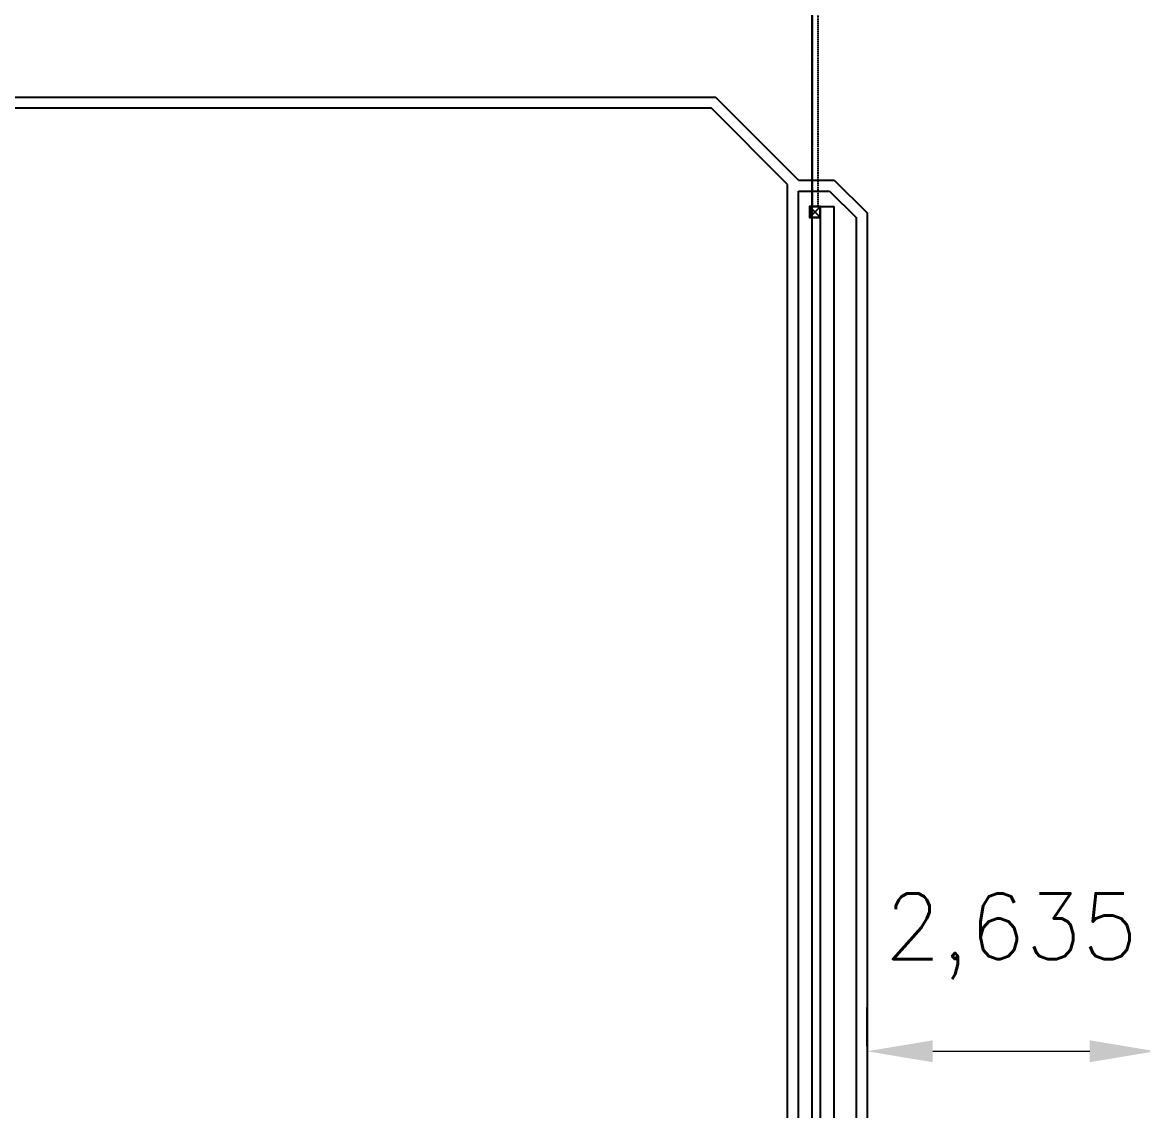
# Model space of a CAD drawing. Header units: millimetres. Extents: x 10462777 to 22643323, y 453826 to 1389191.
# Drawn here: x 11253917 to 11264148, y 579591 to 589530 of the extents above; entities that cross this region are included whole.
import ezdxf

# ---------------------------------------------------------------- set-up
doc = ezdxf.new("R2010")
doc.units = ezdxf.units.MM
doc.header["$LTSCALE"] = 200
doc.header["$MEASUREMENT"] = 0
doc.header["$PDMODE"] = 35
doc.header["$PDSIZE"] = -5
doc.linetypes.add('HIDDEN2', pattern=[0.1875, 0.125, -0.0625])
doc.layers.get('0').update_dxf_attribs({"linetype": 'CONTINUOUS'})
doc.layers.get('DEFPOINTS').update_dxf_attribs({"linetype": 'CONTINUOUS'})
doc.layers.add('AM_5', color=3, linetype='CONTINUOUS', lineweight=15)
for name, color, linetype in [('CEN', 1, 'CONTINUOUS'), ('LIFT', 6, 'HIDDEN2'), ('panel', 4, 'CONTINUOUS'), ('PIPE', 4, 'CONTINUOUS')]:
    doc.layers.add(name, color=color, linetype=linetype)
doc.styles.add('굴림', font='txt.shx ', dxfattribs={"bigfont": ' whgtxt.shx'})
doc.dimstyles.new('200$0', dxfattribs={"dimscale": 200, "dimtxt": 7, "dimasz": 1, "dimexe": 2, "dimexo": 2, "dimgap": 1, "dimtad": 1, "dimdec": 0, "dimdsep": 46, "dimlunit": 6, "dimtxsty": '굴림', "dimblk": 'DIMDOT', "dimcen": 1, "dimclrd": 4, "dimclre": 4, "dimclrt": 4, "dimadec": 0, "dimazin": 0, "dimtfac": 1, "dimtdec": 0, "dimtmove": 2, "dimatfit": 3, "dimldrblk": 'DIMDOT', "dimfxl": 1, "dimtolj": 1, "dimtzin": 0, "dimlwd": -1, "dimarcsym": 0})

# ---------------------------------------------------------------- blocks, each defined once
blk = doc.blocks.new('*D325')
at = {"layer": 'AM_5', "color": 4, "linetype": 'ByBlock', "lineweight": -2, "transparency": 16777216}
for p, q in [((11261631, 580180), (11261631, 580533)), ((11264266, 580180), (11264266, 580533))]:
    blk.add_line(p, q, dxfattribs=at)
at = {"layer": 'AM_5', "color": 4, "linetype": 'ByBlock', "transparency": 16777216}
blk.add_line((11262231, 580133), (11263666, 580133), dxfattribs=at)
at = {"layer": 'AM_5', "color": 4, "transparency": 16777216}
for points in [[(11262231, 580233), (11262231, 580033), (11261631, 580133)], [(11263666, 580233), (11263666, 580033), (11264266, 580133)]]:
    blk.add_solid(points, dxfattribs=at)
at = {"layer": 'DEFPOINTS', "color": 0, "transparency": 16777216}
for p in [(11264266, 580133), (11261631, 579780), (11264266, 579780)]:
    blk.add_point(p, dxfattribs=at)
at = {"layer": 'AM_5', "color": 4, "transparency": 16777216, "insert": (11262949, 581183), "char_height": 600, "attachment_point": 5, "style": '굴림', "bg_fill": 3, "box_fill_scale": 1.25, "bg_fill_color": 256, "bg_fill_true_color": 13158600, "bg_fill_transparency": 0}
blk.add_mtext('\\A1;2,635', dxfattribs=at)
blk = doc.blocks.new('DIMDOT')
at = {"color": 4}
blk.add_line((-2, 0), (2, 0), dxfattribs=at)
at = {"color": 7}
for radius in [0.5, 0.25]:
    blk.add_circle((0, 0), radius, dxfattribs=at)

msp = doc.modelspace()

# ---------------------------------------------------------------- linework, layer by layer
at = {"ltscale": 10}
for p, q in [((11230857.73106, 588848.38492), (11260247.74658, 588848.38492)), ((11261006.32522, 588089.80627), (11260247.74658, 588848.38492)), ((11230899.15242, 588748.38492), (11260206.32522, 588748.38492)), ((11260906.32522, 588048.38492), (11260206.32522, 588748.38492)), ((11261006.32522, 588089.80627), (11261331.32522, 588089.80627)), ((11261331.32522, 588089.80627), (11261631.32522, 587789.80627)), ((11260906.32522, 578902.30627), (11260906.32522, 588048.38492)), ((11261006.32522, 578860.88492), (11261006.32522, 587989.80627)), ((11261006.32522, 587989.80627), (11261289.90387, 587989.80627)), ((11261289.90387, 587989.80627), (11261531.32522, 587748.38492)), ((11261631.32522, 587789.80627), (11261631.32522, 571770.88492)), ((11261531.32522, 587748.38492), (11261531.32522, 571770.88492))]:
    msp.add_line(p, q, dxfattribs=at)
at = {"layer": 'CEN'}
msp.add_line((11261131.32522, 563405.45694), (11261131.32522, 616763.38492), dxfattribs=at)
at = {"layer": 'LIFT', "ltscale": 0.5}
for p, q in [((11261131.32522, 592848.38492), (11261131.32522, 587848.38492)), ((11261181.32522, 592848.38492), (11261181.32522, 587848.38492))]:
    msp.add_line(p, q, dxfattribs=at)
at = {"layer": 'panel'}
for p, q in [((11261206.32522, 571898.38492), (11261206.32522, 587848.38492)), ((11261206.32522, 587848.38492), (11261331.32522, 587848.38492)), ((11261331.32522, 571898.38492), (11261331.32522, 587848.38492))]:
    msp.add_line(p, q, dxfattribs=at)
at = {"layer": 'PIPE'}
for p, q in [((11261108.62522, 587750.68492), (11261204.02522, 587846.08492)), ((11261204.02522, 587750.68492), (11261108.62522, 587846.08492))]:
    msp.add_line(p, q, dxfattribs=at)
for points in [[(11261206.32522, 587748.38492), (11261206.32522, 587848.38492), (11261106.32522, 587848.38492), (11261106.32522, 587748.38492)], [(11261204.02522, 587750.68492), (11261204.02522, 587846.08492), (11261108.62522, 587846.08492), (11261108.62522, 587750.68492)]]:
    msp.add_lwpolyline(points, close=True, dxfattribs=at)

# ---------------------------------------------------------------- next in the draw order: dimensions: what is measured, and where the dimension line sits
at = {"layer": 'AM_5'}
dim = msp.add_aligned_dim(p1=(11261631.32522, 579780.3456), p2=(11264266.42066, 579780.3456), distance=353.06031, dimstyle='200$0', override={"dimtxt": 3, "dimasz": 3, "dimsah": 1, "dimfxl": 2, "dimtfill": 1, "dimarcsym": 1}, dxfattribs=at)
dim.commit()
dim.dimension.update_dxf_attribs({"geometry": '*D325', "text_midpoint": (11262948.87294, 581183.4059)})

doc.saveas('drawing.dxf')
